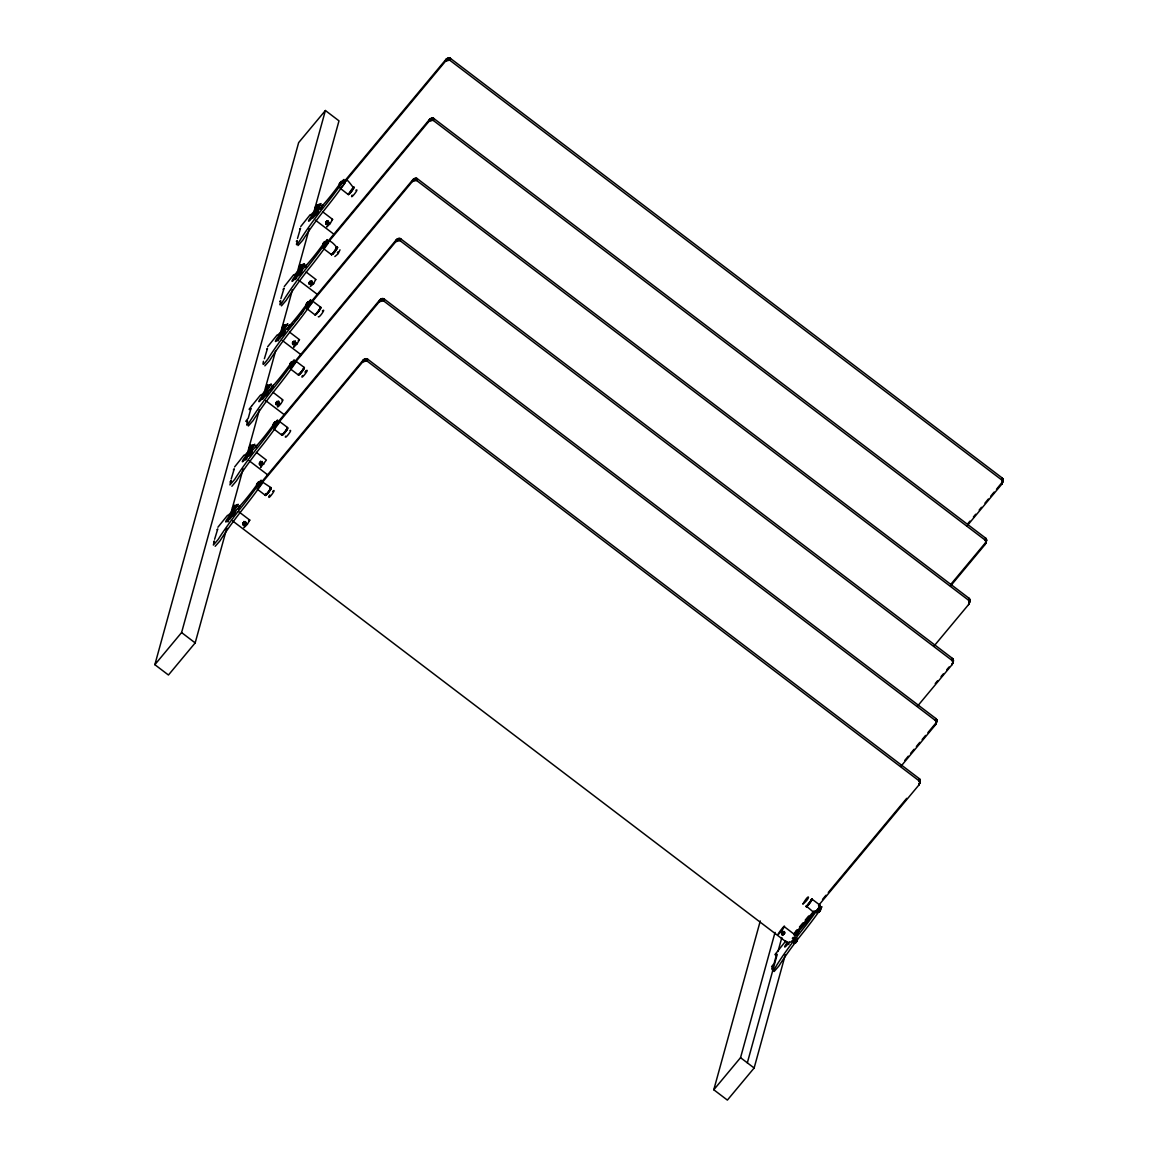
<?xml version="1.0" encoding="UTF-8"?>
<svg xmlns="http://www.w3.org/2000/svg" width="1158" height="1158" viewBox="0 0 1158 1158"><rect width="100%" height="100%" fill="white"/><g stroke="black" fill="none" stroke-linecap="round" stroke-linejoin="round"><path stroke-width="1.5" d="M257.163 489.125L265.168 495.204L266.543 494.48L265.168 495.204L265.414 494.22M262.258 481.887L270.914 487.605L268.96 491.209M282.161 434.713C283.855 434.105 281.104 435.9 281.973 434.076M287.213 428.431L287.488 427.461L279.396 421.382L273.853 428.996L281.727 435.061L285.085 431.673M298.735 374.57L299.821 374.352M320.346 308.144L320.621 307.174L320.708 308.419M336.341 247.508L337.571 247.334L337.282 248.275M349.383 193.748L348.066 193.864M353.479 187.842C343.55 174.308 347.82 181.632 341.19 187.582M811.541 899.766L811.744 898.926L809.789 902.531M811.628 898.898L811.83 900.171M818.532 905.469L918.873 785.037L920.277 781.201L919.365 778.712L367.289 358.893L363.178 360.08L262.837 480.512M278.875 422.294L379.216 301.862L383.327 300.675L935.403 720.493L936.344 722.491L935.432 724.894L900.837 766.422M936.286 722.52L936.836 720.088L935.925 718.568L383.863 298.75L379.737 299.936L278.253 421.758M917.411 706.264L952.006 664.735L953.41 660.914L952.498 658.424L400.422 238.606L396.311 239.793L294.812 361.6M933.97 646.121L968.566 604.592L969.984 600.77L969.072 598.281L416.996 178.462L412.87 179.649L311.386 301.456M951.065 584.052L985.675 542.523L986.587 540.135L985.632 538.123L433.555 118.304L429.444 119.506L327.946 241.313M996.473 489.298L1002.814 481.467L1002.206 477.979L450.129 58.161L446.018 59.348L344.519 181.169M302.093 370.922L304.076 367.347L295.985 361.253L290.296 368.837L298.301 374.917L299.14 374.599M282.06 400.292C284.926 399.192 276.125 410.265 277.631 405.98M285.534 431.066L287.531 427.577L286.648 427.939M315.497 279.744L313.63 283.724L310.344 286.489M353.465 186.945L348.138 194.472L339.989 188.088M318.001 210.481A13.389 1.795 -52.7 0 1 318.841 209.569A40.53 5.414 -52.7 0 0 327.54 199.755A37.056 4.95 -52.7 0 0 333.75 192.011A33.466 4.473 -52.7 0 0 340.061 183.543L343.955 179.461L340.076 185.758M337.586 247.421L335.588 250.91M794.895 935.548C796.747 935.418 790.596 943.64 789.886 942.178M215.171 546.286L219.89 540.989A44.351 5.92 -52.7 0 1 225.694 532.188A58.016 7.744 -52.7 0 1 243.962 507.682A65.268 8.714 -52.7 0 0 262.084 483.537L262.938 481.54L262.287 481.887M231.875 486.273L236.464 480.845A44.351 5.92 -52.7 0 1 242.254 472.03A58.016 7.744 -52.7 0 1 260.521 447.538A65.268 8.714 -52.7 0 0 278.658 423.394L279.498 421.425M248.304 425.999L253.023 420.687A44.351 5.92 -52.7 0 1 258.827 411.886A58.016 7.744 -52.7 0 1 277.095 387.394A65.268 8.714 -52.7 0 0 295.218 363.236L296.101 361.383M264.864 365.856L269.597 360.543A44.351 5.92 -52.7 0 1 275.387 351.743A58.016 7.744 -52.7 0 1 293.654 327.251A65.268 8.714 -52.7 0 0 311.791 303.092L312.646 301.109L311.719 301.673L312.631 301.138L320.621 307.174L318.667 310.778M281.437 305.857L286.171 300.4A44.351 5.92 -52.7 0 1 291.961 291.599A58.016 7.744 -52.7 0 1 310.228 267.107A65.268 8.714 -52.7 0 0 328.351 242.948C327.656 237.462 335.661 245.134 336.92 248M297.997 245.568L302.73 240.256A44.351 5.92 -52.7 0 1 308.52 231.455A58.016 7.744 -52.7 0 1 326.788 206.964A65.268 8.714 -52.7 0 0 344.925 182.805L345.764 180.836M774.109 971.533L778.842 966.076A44.351 5.92 -52.7 0 1 784.632 957.275A58.016 7.744 -52.7 0 1 802.899 932.783A65.268 8.714 -52.7 0 0 821.022 908.625L821.876 906.671L820.298 907.886M281.683 435.003L281.915 434.207M298.634 374.859L302.006 371.79M918.873 785.037L919.785 782.634L918.83 780.637L366.753 360.818L362.642 362.005L262.301 482.437M952.006 664.735L952.918 662.347L951.963 660.35L399.886 240.531L395.775 241.718L295.435 362.15M968.566 604.592L969.478 602.203L968.537 600.191L416.46 180.387L412.349 181.574L312.009 302.006M950.544 585.977L985.14 544.448L986.051 542.06L985.096 540.048L433.02 120.229L428.909 121.431L328.568 241.848M967.104 525.833L1001.699 484.305L1002.625 481.902L1001.67 479.904L449.594 60.086L445.483 61.273L345.142 181.705M251.576 406.096L260.492 395.095A7.368 0.984 -52.7 0 0 265.645 390.275M251.576 406.169L249.086 409.281M226.823 528.062L195.181 642.907L168.446 675.013L154.854 664.678L298.648 142.608L325.398 110.517L338.99 120.852L313.586 213.072M154.854 664.678L181.589 632.572L325.398 110.517M231.007 480.816L229.921 484.913L234.654 479.455A44.351 5.92 -52.7 0 1 240.444 470.655A58.016 7.744 -52.7 0 1 258.712 446.163A65.268 8.714 -52.7 0 0 276.834 422.004L277.602 420.021L275.358 422.12M250.895 408.644L248.275 418.154L245.771 421.309M284.028 288.356L280.887 298.663M230.659 514.138L243.122 468.889M246.958 454.964L259.421 409.715M264.212 392.316L275.705 350.556M280.019 334.894L292.482 289.645M297.288 272.246L309.258 228.734M242.862 524.154L244.005 521.505L242.862 524.154A12.217 2.113 76.4 0 0 243.122 524.921A12.477 4.14 1.3 0 0 244.599 525.081L245.916 522.967L245.496 521.592L245.293 522.316A12.217 2.113 76.4 0 0 245.525 523.184L247.363 524.299L249.766 520.101L238.447 511.489M259.435 464.011L260.564 461.362L259.435 464.011A12.217 2.113 76.4 0 0 259.696 464.778A12.477 4.14 1.3 0 0 261.172 464.937L262.099 463.041A12.217 2.113 76.4 0 1 261.867 462.172L262.07 461.434L262.475 462.824L261.172 464.937M276.053 402.521L275.995 403.867A12.217 2.113 76.4 0 0 276.255 404.62A12.477 4.14 1.3 0 0 277.732 404.793L279.049 402.666L278.629 401.29L276.053 402.521L276.255 404.62M292.612 342.377L292.569 343.723A12.217 2.113 76.4 0 0 292.829 344.476A12.477 4.14 1.3 0 0 294.306 344.635L295.608 342.522L295.203 341.147L292.612 342.377L292.829 344.476M322.691 211.827L332.592 219.369L330.204 223.566L328.365 222.466A12.217 2.113 76.4 0 1 328.134 221.583L328.336 220.86L326.831 220.787L325.702 223.436A12.217 2.113 76.4 0 0 325.963 224.189A12.477 4.14 1.3 0 0 327.439 224.348L328.742 222.235L327.439 224.348M243.122 524.921L242.919 522.808M259.696 464.778L259.479 462.664M275.995 403.867L277.138 401.218M292.569 343.723L293.698 341.074M309.389 284.332L309.186 282.234L309.128 283.58A12.217 2.113 76.4 0 0 309.389 284.332A12.477 4.14 1.3 0 0 310.865 284.492L312.182 282.378L311.763 281.003L310.272 280.931L309.128 283.58M325.963 224.189L325.745 222.09M325.702 223.436L326.831 220.787M244.599 525.081L245.916 522.967M277.732 404.793L279.049 402.666M278.629 401.29L278.427 402.029A12.217 2.113 76.4 0 0 278.658 402.897L280.497 404.012M294.306 344.635L295.608 342.522M295.203 341.147L295.001 341.871A12.217 2.113 76.4 0 0 295.232 342.754L297.056 343.868L299.459 339.656L289.558 332.129M310.865 284.492L312.182 282.378M311.763 281.003L311.56 281.727A12.217 2.113 76.4 0 0 311.791 282.61L313.63 283.724M362.642 362.005L363.178 360.08M379.216 301.862L379.737 299.936M395.775 241.718L396.311 239.793M412.349 181.574L412.87 179.649M428.909 121.431L429.444 119.506M445.483 61.273L446.018 59.348M363.019 361.614L363.554 359.689M379.592 301.471L380.114 299.546M396.152 241.313L396.687 239.388M412.726 181.169L413.247 179.244M429.285 121.025L429.821 119.1M445.859 60.882L446.395 58.957M363.453 361.267L363.974 359.342M380.012 301.123L380.548 299.198M396.586 240.98L397.107 239.055M413.145 180.822L413.681 178.897M429.719 120.678L430.24 118.753M446.279 60.534L446.814 58.609M363.901 360.978L364.437 359.052M380.475 300.834L380.996 298.909M397.035 240.69L397.57 238.765M413.609 180.547L414.13 178.621M430.168 120.403L430.704 118.478M446.742 60.245L447.263 58.334M364.394 360.76L364.915 358.835M380.953 300.617L381.489 298.692M397.527 240.473L398.048 238.548M414.086 180.33L414.622 178.404M430.66 120.186L431.181 118.261M447.22 60.042L447.755 58.117M364.886 360.616L365.421 358.691M381.46 300.472L381.981 298.547M398.019 240.328L398.555 238.403M414.593 180.185L415.114 178.26M431.152 120.041L431.688 118.116M447.726 59.898L448.247 57.972M365.378 360.558L365.914 358.633M381.952 300.414L382.473 298.489M398.511 240.256L399.047 238.331M415.085 180.112L415.621 178.187M431.644 119.969L432.18 118.044M448.218 59.825L448.754 57.9M365.87 360.558L366.406 358.647M382.429 300.414L382.965 298.489M399.003 240.271L399.539 238.345M415.563 180.127L416.098 178.202M432.137 119.983L432.672 118.058M448.711 59.84L449.232 57.914M366.333 360.659L366.854 358.734M382.893 300.515L383.428 298.59M399.467 240.357L400.002 238.432M416.026 180.214L416.562 178.289M432.6 120.07L433.135 118.145M449.159 59.926L449.695 58.001M366.753 360.818L367.289 358.893M383.327 300.675L383.863 298.75M399.886 240.531L400.422 238.606M416.46 180.387L416.996 178.462M433.02 120.229L433.555 118.304M449.594 60.086L450.129 58.161M367.144 361.05L367.665 359.125M383.703 300.906L384.239 298.981M400.277 240.763L400.798 238.838M416.837 180.619L417.372 178.694M433.41 120.475L433.932 118.55M449.97 60.332L450.505 58.407M785.283 954.887L754.133 1068.009L727.383 1100.1L713.791 1089.765L760.285 920.957M713.791 1089.765L740.541 1057.674L775.049 932.378M781.708 933.565L783.011 931.452L781.708 933.565A12.477 2.157 76.4 0 0 782.142 934.853A12.217 4.039 1.3 0 0 783.011 934.955L784.531 933.131A12.217 2.113 76.4 0 1 784.313 932.248L784.502 931.524M776.7 954.033L774.065 963.586L771.575 966.684M782.142 934.853L781.925 932.74M747.33 1062.841L777.047 954.945M778.002 951.456L781.838 937.546M784.921 932.899L783.011 934.955M918.83 780.637L919.365 778.712M935.403 720.493L935.925 718.568M951.963 660.35L952.498 658.424M968.537 600.191L969.072 598.281M985.096 540.048L985.632 538.123M1001.67 479.904L1002.206 477.979M919.163 780.941L919.698 779.016M935.722 720.797L936.257 718.872M952.296 660.653L952.831 658.728M968.855 600.495L969.391 598.57M985.429 540.352L985.965 538.427M1002.003 480.208L1002.524 478.283M919.423 781.303L919.959 779.377M935.997 721.159L936.518 719.234M952.556 661.001L953.092 659.076M969.13 600.857L969.651 598.932M985.69 540.714L986.225 538.788M1002.263 480.57L1002.785 478.645M919.626 781.708L920.147 779.783M936.185 721.564L936.721 719.639M952.759 661.421L953.28 659.495M969.318 601.277L969.854 599.352M985.892 541.133L986.413 539.208M1002.452 480.975L1002.987 479.05M919.741 782.157L920.277 780.231M935.432 724.894L935.968 722.968L927.891 732.652M936.301 722.013L936.836 720.088M952.875 661.869L953.41 659.944M969.434 601.726L969.97 599.801M985.14 544.448L985.675 542.523M986.008 541.582L986.544 539.657M1001.699 484.305L1002.235 482.379M1002.582 481.424L1003.103 479.499M919.191 784.588L920.32 780.709M936.011 723.982L936.88 720.566M952.325 664.301L953.454 660.422M968.899 604.158L970.013 600.278M985.458 544.014L986.587 540.135M1002.032 483.87L1003.146 479.977M919.64 783.633L920.277 781.201M936.2 723.489L936.851 721.058M952.773 663.346L953.41 660.914M969.333 603.188L969.984 600.77M985.907 543.044L986.544 540.627M1002.466 482.9L1003.117 480.483M287.285 324.935L282.827 330.537L284.014 328.221M348.428 194.139L349.528 193.922M289.457 366.579L290.079 365.363M331.868 254.282L332.954 254.065M272.897 426.723L273.78 425.087M334.85 256.555L338.136 253.776L340.003 249.81M318.218 311.372L315.179 314.99L316.395 314.209M277.355 421.367L275.488 424.364M318.291 316.699C318.986 318.739 326.701 307.159 322.387 310.952M806.417 906.178L814.306 912.837L818.113 908.871L820.081 905.266L812.105 899.201L811.266 899.679M348.544 193.907L348.5 194.747L351.714 191.359M331.608 253.776L331.434 254.615L334.778 251.228M331.97 254.051L331.753 254.861L335.14 251.503M315.41 314.194L315.367 315.034L318.58 311.647M303.845 368.157L303.888 367.318M265.703 494.625L265.529 495.479L266.687 494.654M270.711 488.444L270.914 487.605L270.075 488.097M806.533 905.947L806.489 906.786L807.517 905.961M771.677 969C776.656 958.274 767.812 980.783 777.032 964.701A44.351 5.92 -52.7 0 1 782.822 955.9A58.016 7.744 -52.7 0 1 801.09 931.408A65.268 8.714 -52.7 0 0 819.213 907.25L819.98 905.266M339.236 185.917L339.786 184.918M322.677 246.061L323.777 244.208M353.841 188.117L354.116 187.162M265.689 389.349C265.399 391.766 271.783 383.052 269.018 384.89M306.233 305.929L306.262 306.624M331.68 253.645L331.391 254.586L332.476 253.906M230.949 515.484C230.659 518.089 237.52 508.29 233.959 511.329M237.491 505.597L233.134 510.968L236.825 504.627L235.581 505.496M304.149 368.562L304.409 367.593L302.455 371.197M287.575 428.706L287.56 427.794M265.775 494.495L265.486 495.436L268.873 492.092M271.015 488.85L271.276 487.88L269.322 491.484M797.283 938.791L797.269 938.096M798.673 931.77L798.933 930.757M299.647 229.313L300.53 228.227L297.519 238.418M296.332 241.342C299.792 236.999 292.091 252.632 300.921 238.881A44.351 5.92 -52.7 0 1 306.711 230.08A58.016 7.744 -52.7 0 1 324.978 205.574A65.268 8.714 -52.7 0 0 343.115 181.43L343.593 180.59M279.758 301.485C283.232 297.143 275.517 312.776 284.347 299.025A44.351 5.92 -52.7 0 1 290.151 290.224A58.016 7.744 -52.7 0 1 308.419 265.732A65.268 8.714 -52.7 0 0 326.542 241.573L327.396 239.605L323.502 243.687A33.466 4.473 -52.7 0 1 317.191 252.169A37.056 4.95 -52.7 0 1 310.981 259.899A40.53 5.414 -52.7 0 1 302.267 269.713A13.389 1.795 -52.7 0 0 301.427 270.625M249.94 409.758L250.823 408.658M246.625 421.773C250.099 417.445 242.384 433.063 251.214 419.312A44.351 5.92 -52.7 0 1 257.018 410.511A58.016 7.744 -52.7 0 1 275.286 386.019A65.268 8.714 -52.7 0 0 293.408 361.861L294.262 359.906L290.368 363.974A33.466 4.473 -52.7 0 1 284.057 372.456A37.056 4.95 -52.7 0 1 277.848 380.186A40.53 5.414 -52.7 0 1 269.134 390A13.389 1.795 -52.7 0 0 268.294 390.912M233.38 469.902L234.263 468.802L231.18 479.094M230.066 481.916L230.949 480.831M775.744 955.133L776.642 954.047M315.569 208.57C314.252 212.232 321.837 202.317 318.711 204.445M316.351 209.164C315.164 212.855 322.952 202.187 319.188 205.357M299.777 269.307C298.489 272.926 306.002 263.127 302.918 265.182M280.829 334.705C279.527 338.324 287.054 328.525 283.971 330.58M281.611 335.299C280.352 339.048 288.255 328.293 284.448 331.492M266.644 389.595L266.268 390.68L270.292 385.021M265.037 395.443C263.734 399.061 271.262 389.262 268.178 391.317M294.19 345.837L293.683 347.241L297.056 343.868M231.904 515.73C230.76 519.609 238.953 507.826 234.408 512.285M261.057 466.138L260.55 467.528L266.369 460.059L256.425 452.416M285.563 436.19C283.913 440.633 293.003 429.256 290.007 430.501M244.497 526.282L243.991 527.686L247.363 524.299M265.732 493.626L265.11 495.146M268.989 496.333C267.339 501.313 277.732 487.026 272.68 491.383M314.962 214.621C312.718 219.253 321.084 208.918 317.885 210.886M299.227 268.338C296.984 272.955 305.35 262.634 302.151 264.589M327.627 225.057L326.817 226.954L330.204 223.566M305.524 266.948L306.32 265.052L305.133 265.877M353.61 188.566L352.162 190.766M352.119 195.109C349.166 201.231 360.181 187.48 355.911 190.245M336.688 248.434L335.227 250.635M337.05 248.709L333.359 253.66M264.487 394.473C262.229 399.09 270.61 388.77 267.397 390.724M272.68 386.758L270.784 389.551M320.115 308.578L316.423 313.529M320.476 308.853L319.029 311.053M293.524 362.063L293.032 362.859M249.535 448.768C247.262 453.661 256.193 442.038 252.14 445.352M255.817 447.393L256.613 445.497L255.426 446.308M303.555 368.722L299.864 373.672M303.917 368.997L300.226 373.947M302.426 375.554C299.459 381.662 310.489 367.911 306.219 370.69M286.981 428.865L283.29 433.816M287.343 429.14L285.896 431.341M270.407 489.009L266.731 493.959M270.784 489.284L267.093 494.234M811.237 900.331L807.546 905.281M811.599 900.606L810.151 902.806M815.102 910.941L814.306 912.837M263.445 361.267C262.374 366.189 263.156 365.219 267.788 359.168A44.351 5.92 -52.7 0 1 273.577 350.367A58.016 7.744 -52.7 0 1 291.845 325.876A65.268 8.714 -52.7 0 0 309.982 301.717L310.735 299.734L307.71 302.803M213.651 541.843L214.36 540.989L213.362 545.056L218.08 539.599A44.351 5.92 -52.7 0 1 223.885 530.798A58.016 7.744 -52.7 0 1 242.152 506.307A65.268 8.714 -52.7 0 0 260.275 482.148L261.129 480.194L258.002 483.233M305.394 267.136L306.32 265.182L305.205 265.819M272.593 386.873L269.944 390.593M255.701 447.567L256.627 445.613L255.498 446.25M798.412 932.262L796.255 935.36M314.875 213.926L315.642 212.696L314.513 211.842A5.225 4.733 20.5 0 1 315.569 210.597L317.002 211.451L315.569 210.597M353.161 188.436L349.557 193.227M269.293 495.841L269.828 495.016M314.455 213.622C311.241 219.238 320.419 208.382 317.104 210.293M326.165 242.572L327.048 240.69L325.152 242.413M306.653 305.22L307.536 303.903M309.866 302.296L307.927 304.959M266.094 388.625L266.991 387.308M248.492 453.762C244.324 460.522 254.774 448.103 250.533 451.186M233.236 508.507L232.353 510.374L233.902 509.071M256.946 485.651L257.51 484.797M283.131 289.355L283.956 288.371M316.062 207.774L316.684 206.877M298.185 273.317C294.031 280.583 305.408 265.761 299.56 271.522M298.967 273.91C295.001 280.019 304.033 270.35 301.587 270.769M283.232 327.627C279.078 334.894 290.455 320.071 284.607 325.818M288.212 328.221L289.746 325.21L288.834 325.76M249.259 454.356C245.366 460.392 254.268 450.838 251.879 451.2M238.519 508.651L240.097 505.756L239.127 506.205M796.617 939.92L793.693 943.509M238.287 508.97L240.053 505.756L239.301 506.06M317.191 204.749L317.495 204.749A5.225 4.183 47.7 0 0 316.727 205.979A5.225 4.733 20.5 0 0 315.656 207.224L315.425 207.181A5.225 4.183 47.7 0 1 316.12 205.994A5.225 4.733 20.5 0 1 317.191 204.749L318.609 205.603M340.105 182.718L341.234 183.586L340.466 184.817L339.337 183.963A5.225 4.183 47.7 0 1 340.105 182.718A5.225 4.733 20.5 0 1 341.176 181.488L341.465 181.473A5.225 4.183 47.7 0 0 340.713 182.718A5.225 4.733 20.5 0 0 339.641 183.948L339.366 183.934M300.617 264.892L300.921 264.892A5.225 4.183 47.7 0 0 300.154 266.123A5.225 4.733 20.5 0 0 299.097 267.368L299.922 268.222L300.675 266.991L299.56 266.137A5.225 4.733 20.5 0 1 300.617 264.892L302.05 265.747M298.315 274.07L297.186 273.216A5.225 4.183 47.7 0 1 297.939 271.985A5.225 4.733 20.5 0 1 299.01 270.74L300.443 271.594M324.602 241.631L324.906 241.631A5.225 4.183 47.7 0 0 324.139 242.862A5.225 4.733 20.5 0 0 323.082 244.092L322.836 244.063A5.225 4.183 47.7 0 1 323.531 242.876A5.225 4.733 20.5 0 1 324.602 241.631L325.731 242.485M282.234 327.511A5.225 4.183 47.7 0 1 282.986 326.281A5.225 4.733 20.5 0 1 284.057 325.051L284.347 325.036A5.225 4.183 47.7 0 0 283.594 326.267A5.225 4.733 20.5 0 0 282.523 327.511L283.652 328.365L282.523 327.511M282.436 330.884L283.869 331.738L282.436 330.884A5.225 4.733 20.5 0 0 281.38 332.129A5.225 4.183 47.7 0 0 280.612 333.359L282.045 334.213M307.333 305.104L306.204 304.25A5.225 4.183 47.7 0 1 306.971 303.02A5.225 4.733 20.5 0 1 308.028 301.775L308.332 301.775A5.225 4.183 47.7 0 0 307.579 303.005A5.225 4.733 20.5 0 0 306.508 304.25L306.233 304.221M266.789 388.523L265.66 387.669A5.225 4.183 47.7 0 1 266.427 386.425A5.225 4.733 20.5 0 1 267.484 385.194L267.788 385.18A5.225 4.183 47.7 0 0 267.02 386.425A5.225 4.733 20.5 0 0 265.964 387.655L265.674 387.626M265.471 394.357L264.067 393.474A5.225 4.183 47.7 0 1 264.806 392.272A5.225 4.733 20.5 0 1 265.877 391.028L267.31 391.882L266.543 393.112L265.414 392.258A5.225 4.183 47.7 0 1 266.181 391.028M291.469 361.918L291.773 361.918A5.225 4.183 47.7 0 0 291.005 363.149A5.225 4.733 20.5 0 0 289.949 364.394L289.761 364.35A5.225 4.183 47.7 0 1 290.397 363.163A5.225 4.733 20.5 0 1 291.469 361.918L292.902 362.772M250.924 445.338L251.214 445.338A5.225 4.183 47.7 0 0 250.461 446.568A5.225 4.733 20.5 0 0 249.39 447.799L249.216 447.755A5.225 4.183 47.7 0 1 249.853 446.583A5.225 4.733 20.5 0 1 250.924 445.338L252.343 446.192M249.303 451.186L250.736 452.025L249.303 451.186A5.225 4.733 20.5 0 0 248.246 452.416A5.225 4.183 47.7 0 0 247.479 453.646L248.912 454.501M273.071 424.537A5.225 4.183 47.7 0 1 273.838 423.307A5.225 4.733 20.5 0 1 274.895 422.062L275.199 422.062A5.225 4.183 47.7 0 0 274.446 423.292A5.225 4.733 20.5 0 0 273.375 424.537L274.2 425.391M234.35 505.481L234.654 505.481A5.225 4.183 47.7 0 0 233.887 506.712A5.225 4.733 20.5 0 0 232.83 507.957L232.584 507.913A5.225 4.183 47.7 0 1 233.294 506.726A5.225 4.733 20.5 0 1 234.35 505.481L235.479 506.336M232.338 514.644L230.92 513.805A5.225 4.183 47.7 0 1 231.672 512.56A5.225 4.733 20.5 0 1 232.744 511.329L234.162 512.183M256.511 484.681A5.225 4.183 47.7 0 1 257.264 483.451A5.225 4.733 20.5 0 1 258.335 482.22L258.639 482.206A5.225 4.183 47.7 0 0 257.872 483.436A5.225 4.733 20.5 0 0 256.815 484.681L257.641 485.549M796.197 939.616L797.312 940.47A5.225 4.183 47.7 0 1 796.559 941.7A5.225 4.733 20.5 0 1 795.488 942.945L795.184 942.945A5.225 4.183 47.7 0 0 795.835 941.99M797.312 940.47L795.893 939.616M818.909 912.171L818.605 912.186A5.225 4.183 47.7 0 0 819.372 910.941A5.225 4.733 20.5 0 0 820.429 909.71L820.732 909.696A5.225 4.183 47.7 0 1 819.98 910.941A5.225 4.733 20.5 0 1 818.909 912.171L817.78 911.317M325.861 243.006L325.195 243.933M819.401 910.058L820.501 907.452M320.65 208.889L322.923 205.024L321.967 205.473M287.517 329.176L289.761 325.326L289.008 325.615M307.304 303.309L306.928 303.83A33.466 4.473 -52.7 0 1 300.617 312.313A37.056 4.95 -52.7 0 1 294.407 320.042A40.53 5.414 -52.7 0 1 285.708 329.856A13.389 1.795 -52.7 0 0 283.985 331.767M257.612 483.755L257.235 484.261A33.466 4.473 -52.7 0 1 250.924 492.743A37.056 4.95 -52.7 0 1 244.714 500.488A40.53 5.414 -52.7 0 1 236 510.302A13.389 1.795 -52.7 0 0 234.292 512.198M320.476 209.12L322.894 205.038L321.779 205.675M298.518 272.868L299.213 271.956M299.285 273.462L299.951 272.579M324.11 243.759L324.805 242.847M283.551 327.164L284.246 326.252M292.409 363.757L290.108 366.449M274.403 424.19L275.097 423.278M233.858 507.609L234.553 506.697M781.838 930.786C791.667 915.312 769.592 944.219 781.838 930.786L783.401 932.262A12.217 4.039 1.3 0 0 784.313 932.248L784.531 933.131M284.275 286.533L293.625 274.808A7.368 0.984 -52.7 0 0 298.793 269.988M234.582 466.964L244.005 455.21A7.368 0.984 -52.7 0 0 249.086 450.419M301.645 371.515L298.301 374.917M285.447 431.948L283.652 434.091M268.511 491.817L265.689 495.146M809.341 903.124L805.939 906.482L807.155 905.686M809.703 903.399L807.908 905.556M264.386 358.719L267.455 348.5L266.76 349.253M337.398 252.661L338.078 251.807M274.967 422.598L273.795 424.118A33.466 4.473 -52.7 0 1 267.484 432.6A37.056 4.95 -52.7 0 1 261.274 440.344A40.53 5.414 -52.7 0 1 252.574 450.158A13.389 1.795 -52.7 0 0 251.735 451.055M284.043 327.859L282.219 330.131A7.368 0.984 -52.7 0 1 277.167 334.966L267.628 346.778M793.939 934.607L796.863 930.395L793.867 934.709M300.762 226.49L310.243 214.635A7.368 0.984 -52.7 0 0 315.352 209.844M316.554 212.406L317.582 211.205M324.848 244.381L323.241 246.162M266.847 392.837L267.556 391.997M291.671 363.134L292.366 362.295M251.112 446.554L251.807 445.714M275.141 424.812L273.317 426.795M217.921 527.223L227.475 515.397A7.368 0.984 -52.7 0 0 232.512 510.562M818.706 910.97L816.882 912.938M214.621 539.237L217.762 528.945L217.053 529.698M289.471 327.757L292.931 323.603M295.232 320.838L298.692 316.684M301.008 313.919L303.309 311.155M967.639 523.908L969.941 521.143M973.4 516.989L975.716 514.224M979.176 510.07L981.477 507.291M984.937 503.137L988.396 498.997M990.698 496.217L994.157 492.063M935.23 683.582L937.546 680.817M941.005 676.663L943.307 673.898M946.766 669.744L949.082 666.965M904.832 760.343L908.292 756.188M910.593 753.409L914.053 749.269M916.369 746.49L919.828 742.336M922.13 739.571L925.589 735.417M793.693 933.999L797.153 929.845M799.454 927.066L802.914 922.912M805.215 920.147L808.675 915.992M822.527 899.39L825.987 895.235M828.288 892.471L906.714 798.34M794.316 934.535L813.915 910.999M774.89 954.67L785.862 940.875M251.083 449.941L254.803 444.238L252.806 445.816M316.134 211.378L316.8 210.611M304.945 372.094L305.813 371.096M257.872 485.795L259.899 483.147L258.335 482.22M318.305 205.603L317.249 206.848L316.12 205.994M283.565 331.738L282.509 332.983L281.38 332.129M349.919 193.502L353.827 187.22M332.997 253.385L336.645 247.247M307.579 305.365L306.682 306.305M316.785 313.804L320.983 307.449M319.072 205.227L321.012 203.562L313.297 213.984A6.687 0.897 -52.7 0 0 312.182 215.301A5.529 0.738 -52.7 0 0 308.549 220.961A5.529 0.738 -52.7 0 0 311.705 218.283L312.602 217.154A26.822 3.59 -52.7 0 1 314.383 214.809M332.274 254.297L332.317 254.34M806.822 906.193L806.417 906.381M292.684 361.933L293.495 361.166M252.922 445.931L254.138 444.99L249.925 450.78M276.125 422.077L277.341 421.136M257.554 486.172L256.743 486.939M302.976 264.864L304.438 263.706L296.723 274.142A6.687 0.897 -52.7 0 0 295.608 275.445A5.529 0.738 -52.7 0 0 291.975 281.104A5.529 0.738 -52.7 0 0 295.145 278.427L296.028 277.298A26.822 3.59 -52.7 0 1 297.823 274.953A13.389 1.795 -52.7 0 1 298.735 273.795M286.402 325.007L287.879 323.849L280.164 334.286A6.687 0.897 -52.7 0 0 279.049 335.588A5.529 0.738 -52.7 0 0 275.416 341.248A5.529 0.738 -52.7 0 0 278.571 338.585L279.469 337.441A26.822 3.59 -52.7 0 1 281.249 335.096M269.843 385.165L271.305 383.993L263.59 394.429A6.687 0.897 -52.7 0 0 262.475 395.732A5.529 0.738 -52.7 0 0 258.842 401.406A5.529 0.738 -52.7 0 0 262.012 398.728L262.895 397.585A26.822 3.59 -52.7 0 1 264.69 395.24M236.71 505.453L238.172 504.295L230.456 514.717A6.687 0.897 -52.7 0 0 229.342 516.019A5.529 0.738 -52.7 0 0 225.709 521.693A5.529 0.738 -52.7 0 0 228.879 519.016L229.762 517.887A26.822 3.59 -52.7 0 1 231.195 516.005M272 386.164L273.187 385.353L272.072 386.106M336.356 248.116L337.441 247.291L336.486 248M298.272 340.481L299.459 339.656M299.459 374.077L298.822 374.845M283.261 434.496C279.121 437.753 289.818 428.778 287.314 427.968M266.326 494.379L265.544 495.059M248.579 520.912L249.766 520.101M269.857 488.314L270.813 487.59M811.034 899.896L811.932 899.201M316.25 314.05L314.86 314.773L306.827 308.578M331.767 219.846L332.592 219.369M307.406 308.462L312.631 301.138M320.144 307.927L320.448 307.681M257.698 488.908L262.938 481.54M323.4 248.434L329.205 240.994M313.775 213.043L314.05 213.058A5.225 4.733 20.5 0 1 315.121 211.827A5.225 4.183 47.7 0 1 315.873 210.597M297.201 273.187L297.49 273.216A5.225 4.733 20.5 0 1 298.547 271.971A5.225 4.183 47.7 0 1 299.314 270.74M280.641 333.33L280.916 333.359A5.225 4.733 20.5 0 1 281.987 332.114A5.225 4.183 47.7 0 1 282.74 330.884M247.508 453.618L247.783 453.646A5.225 4.733 20.5 0 1 248.854 452.416A5.225 4.183 47.7 0 1 249.607 451.171M230.934 513.761L231.224 513.79A5.225 4.733 20.5 0 1 232.28 512.56A5.225 4.183 47.7 0 1 233.048 511.315M285.172 325.905L284.057 325.051M276.024 422.931L274.895 422.062M327.222 221.598L328.134 221.583A12.217 4.039 1.3 0 1 327.222 221.598L326.614 221.598M310.662 281.741L311.56 281.727A12.217 4.039 1.3 0 1 310.662 281.741L310.04 281.741M294.089 341.885L295.001 341.871A12.217 4.039 1.3 0 1 294.089 341.885L293.481 341.885M277.529 402.043L278.427 402.029A12.217 4.039 1.3 0 1 277.529 402.043L276.907 402.029M260.955 462.187L261.867 462.172A12.217 4.039 1.3 0 1 260.955 462.187L260.347 462.187M244.396 522.33L245.293 522.316A12.217 4.039 1.3 0 1 244.396 522.33L243.773 522.33M326.165 223.465L327.656 223.537M309.591 283.609L311.097 283.681M293.032 343.752L294.523 343.825M276.458 403.896L277.963 403.968M259.899 464.04L261.39 464.126M243.325 524.183L244.83 524.27M782.345 934.13L783.836 934.202M806.344 906.786L812.105 899.201M323.429 248.55L331.434 254.615M784.14 926.574L795.604 935.317M339.54 183.919L340.77 184.802M289.847 364.365L291.063 365.248M249.303 447.77L250.519 448.653M256.714 484.652L257.93 485.535M797.022 940.47L797.109 940.499A5.225 4.733 20.5 0 1 796.197 941.497M263.923 464.155L262.099 463.041M343.115 181.43L344.925 182.805M341.176 181.488L342.594 182.342M340.713 182.718L341.827 183.572M316.727 205.979L317.857 206.833M315.656 207.224L316.785 208.078M315.367 207.224L316.481 208.078M315.121 211.827L316.235 212.681M315.179 213.926L313.746 213.072A5.225 4.183 47.7 0 1 314.513 211.842M315.439 220.179L334.126 234.394M326.542 241.573L328.351 242.948M324.139 242.862L325.268 243.716M323.531 242.876L324.66 243.73M323.082 244.092L324.197 244.96M322.778 244.106L323.907 244.96M300.154 266.123L301.283 266.977M306.117 271.985L316.076 279.628M299.097 267.368L300.226 268.222M299.01 270.74L300.139 271.594M298.547 271.971L299.676 272.825M297.939 271.985L299.068 272.839M298.865 280.323L317.553 294.537M309.982 301.717L311.791 303.092M308.028 301.775L309.461 302.629M307.579 303.005L308.694 303.859M306.971 303.02L308.1 303.874M306.508 304.25L307.637 305.104M283.594 326.267L284.723 327.135M282.986 326.281L284.115 327.135M281.987 332.114L283.102 332.968M282.306 340.466L300.993 354.681M293.408 361.861L295.218 363.236M291.005 363.149L292.134 364.003M290.397 363.163L291.526 364.017M267.484 385.194L268.917 386.048M267.02 386.425L268.149 387.279M266.427 386.425L267.541 387.279M272.984 392.272L282.943 399.915M265.964 387.655L267.093 388.509M265.877 391.028L267.006 391.896M264.806 392.272L265.935 393.127M265.732 400.61L284.419 414.825M276.834 422.004L278.658 423.394M274.446 423.292L275.561 424.146M273.838 423.307L274.967 424.161M273.375 424.537L274.504 425.391M250.461 446.568L251.59 447.422M249.853 446.568L250.982 447.437M248.854 452.402L249.969 453.27M248.246 452.416L249.375 453.27M249.173 460.754L267.86 474.968M260.275 482.148L262.084 483.537M819.213 907.25L821.022 908.625M257.872 483.436L259.001 484.305M818.851 910.087L819.98 910.941M257.264 483.451L258.393 484.305M233.887 506.712L235.016 507.566M233.294 506.726L234.408 507.58M232.526 507.957L233.655 508.811M232.744 511.329L233.873 512.183L232.801 513.428L231.672 512.56M232.28 512.56L233.409 513.414M795.43 940.846L796.559 941.7M794.359 942.091L795.488 942.945M232.599 520.912L787.397 942.844M181.589 632.572L195.181 642.907M740.541 1057.674L754.133 1068.009M314.44 216.126A6.687 0.897 -52.7 0 0 313.992 216.676A5.529 0.738 -52.7 0 0 312.935 218.037M787.758 941.787A5.529 0.738 -52.7 0 0 784.646 946.882A5.529 0.738 -52.7 0 0 787.816 944.103L788.699 942.974A26.822 3.59 -52.7 0 1 789.423 942.033M788.54 944.552A5.529 0.738 -52.7 0 1 789.032 943.857M792.333 938.356A13.389 1.795 -52.7 0 1 793.23 937.3M794.938 935.389A40.53 5.414 -52.7 0 0 803.652 925.575A37.056 4.95 -52.7 0 0 809.862 917.831A33.466 4.473 -52.7 0 0 813.712 912.75M227.996 521.94A5.529 0.738 -52.7 0 1 228.691 520.782M229.588 519.464A5.529 0.738 -52.7 0 1 230.095 518.77M230.63 518.075A5.529 0.738 -52.7 0 1 231.151 517.409M264.357 393.503A5.225 4.733 20.5 0 1 265.414 392.258M262.721 399.163A5.529 0.738 -52.7 0 1 263.228 398.468M263.763 397.787A5.529 0.738 -52.7 0 1 264.285 397.107M266.528 392.967A13.389 1.795 -52.7 0 1 267.426 391.911M298.793 267.368A5.225 4.183 47.7 0 1 299.56 266.137M295.391 279.556A5.529 0.738 -52.7 0 1 295.855 278.875M296.361 278.181A5.529 0.738 -52.7 0 1 296.897 277.486M278.007 340.959A5.529 0.738 -52.7 0 1 278.383 340.351M279.295 339.019A5.529 0.738 -52.7 0 1 279.802 338.324M280.323 337.629A5.529 0.738 -52.7 0 1 280.858 336.964M247.03 454.573A6.687 0.897 -52.7 0 0 245.916 455.876A5.529 0.738 -52.7 0 0 242.283 461.55A5.529 0.738 -52.7 0 0 245.438 458.872L246.336 457.743A26.822 3.59 -52.7 0 1 248.116 455.398A13.389 1.795 -52.7 0 1 249.042 454.24M245.684 459.987A5.529 0.738 -52.7 0 1 247.19 457.931M802.972 903.92C810.716 898.304 809.862 891.66 802.972 903.92"/></g></svg>
